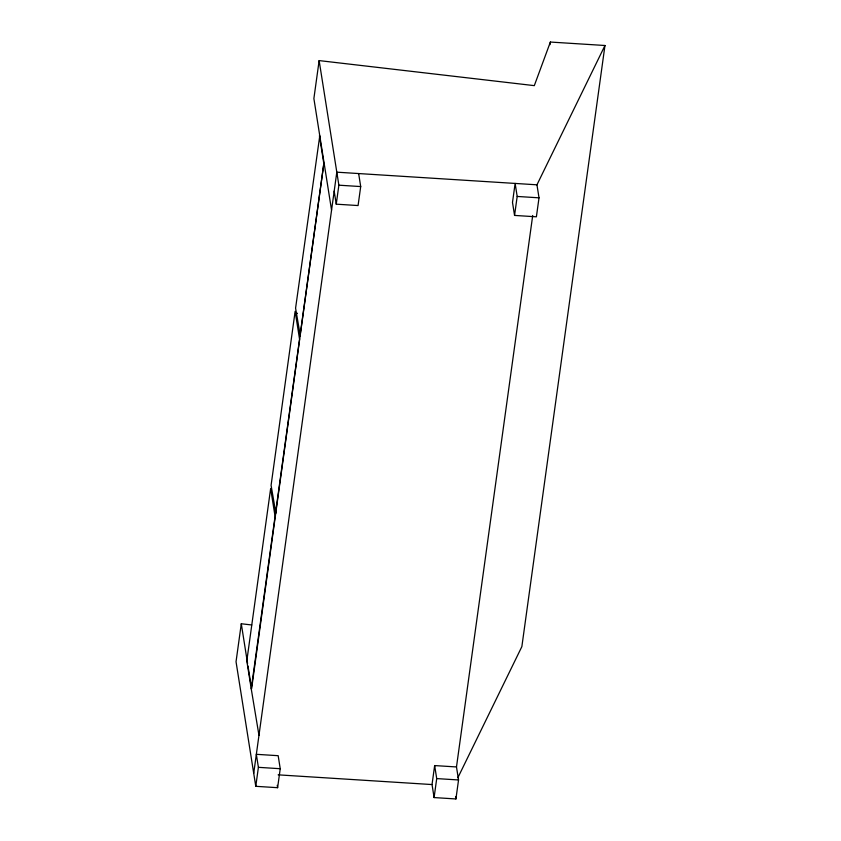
<?xml version="1.0" encoding="UTF-8"?>
<svg xmlns="http://www.w3.org/2000/svg" width="841" height="841" viewBox="0 0 841 841"><rect width="100%" height="100%" fill="white"/><g stroke="black" fill="none" stroke-linecap="round" stroke-linejoin="round"><path stroke-width="1.26" d="M251.722 624.968L241.293 623.759L236.037 661.72L255.78 786.314L277.614 787.691L280.232 768.716L278.171 755.691L256.337 754.314L258.397 767.328L255.78 786.314M457.893 777.673L521.862 646.624L604.963 45.498L550.371 42.05L534.308 85.635L319.138 60.594L313.882 98.555L331.554 210.134M251.238 688.821L246.812 660.921L270.655 488.495L275.07 516.395L251.238 688.821L258.965 735.328M319.78 135.748L295.58 308.153L300.363 336.074M275.512 513.231L299.564 339.217L295.138 311.317L271.086 485.331L275.869 513.252M299.995 336.053L323.827 163.627L319.412 135.727M251.596 688.842L323.827 163.627M253.719 773.3L336.81 172.174L536.957 184.81L604.963 45.498M358.644 173.551L360.705 186.565L358.077 205.551L336.242 204.174L338.87 185.188L319.138 60.594M432.032 784.558L434.65 765.573L456.484 766.95L458.545 779.964L455.927 798.95L434.093 797.573L432.032 784.558L278.161 774.845M434.093 797.573L436.71 778.587L434.65 765.573M514.555 215.422L517.183 196.447L515.123 183.422L512.495 202.408L514.555 215.422L536.39 216.81L539.018 197.824L536.957 184.81M550.014 44.657L550.371 42.05M456.484 766.95L532.71 215.496M338.87 185.188L360.705 186.565M517.183 196.447L539.018 197.824M295.433 313.178L297.441 313.304M258.397 767.328L280.232 768.716M436.71 778.587L458.545 779.964M455.549 796.585L455.927 798.95M334.182 191.149L336.242 204.174M277.236 785.326L277.614 787.691M241.293 623.759L247.58 663.486M247.979 666.019L250.996 685.037"/></g></svg>
